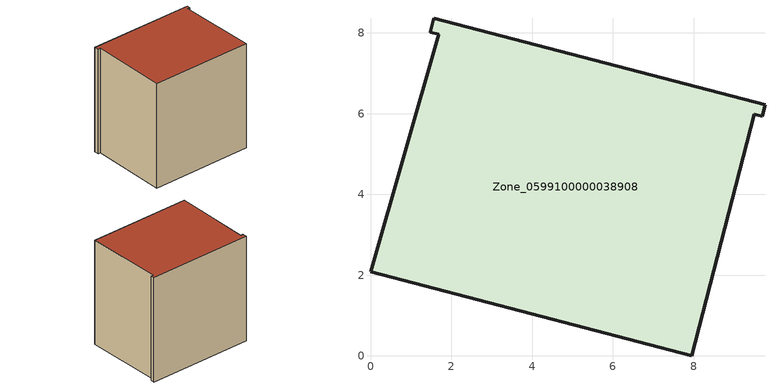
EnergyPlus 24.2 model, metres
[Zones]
Zone_0599100000038908
 floor ground (C_G): 9.77,6.22 9.7,5.94 9.51,5.99 7.95,0 0,2.09 1.69,7.97 1.48,8.02 1.57,8.37 z0
 wall outside (C_F): 7.95,0 9.51,5.99 9.7,5.94 9.77,6.22 1.57,8.37 1.48,8.02 1.69,7.97 0,2.09 7.95,0 z0:8.46
 roof outside (C_R): 9.77,6.22 1.57,8.37 1.48,8.02 1.69,7.97 0,2.09 7.95,0 9.51,5.99 9.7,5.94 z8.46
[BUILDING]
Pand.0599100000038908: North Axis=0; Terrain=City; Loads Convergence Tolerance Value=0.04; Temperature Convergence Tolerance Value=0.4; Solar Distribution=FullExterior; Maximum Number of Warmup Days=25; Minimum Number of Warmup Days=1
[Site:Location]
Rotterdam.The.Hague.AP_ZH_NLD Design_Conditions: Latitude=51.96; Longitude=4.45; Time Zone=1; Elevation=-4.5
[SITE:GROUNDTEMPERATURE:BUILDINGSURFACE]
18, 18, 18, 18, 18, 18, 18, 18, 18, 18, 18, 18
[MATERIAL] Thermal Absorptance=0.9; Solar Absorptance=0.7; Visible Absorptance=0.7
Name | Roughness | Thickness | Conductivity | Density | Specific Heat
G.TI.1946 | MediumSmooth | 0.15 | 1 | 540 | 1210
F.TI.1946 | Rough | 0.3 | 0.857143 | 1920 | 840
R.TI.1946 | MediumRough | 0.2 | 0.1 | 1500 | 1000
[CONSTRUCTION]
C_G: G.TI.1946
C_F: F.TI.1946
C_R: R.TI.1946
[ZONE]
Zone_0599100000038908: Type=1; Multiplier=1; Ceiling Height=Autocalculate; Volume=Autocalculate; Floor Area=autocalculate; Part of Total Floor Area=Yes
[ZONEINFILTRATION:DESIGNFLOWRATE]
Infil_Zone_0599100000038908: Zone or ZoneList or Space or SpaceList=Zone_0599100000038908; Schedule=AlwaysOn; Design Flow Rate Calculation Method=Flow/Area; Flow Rate per Floor Area=0.003; Constant Term Coefficient=1; Temperature Term Coefficient=0; Velocity Term Coefficient=0; Velocity Squared Term Coefficient=0
[HVACTEMPLATE:ZONE:IDEALLOADSAIRSYSTEM]
Zone_0599100000038908: Maximum Heating Supply Air Temperature=50; Minimum Cooling Supply Air Temperature=13; Maximum Heating Supply Air Humidity Ratio=0.0156; Minimum Cooling Supply Air Humidity Ratio=0.0077; Heating Limit=NoLimit; Cooling Limit=NoLimit; Dehumidification Control Type=ConstantSensibleHeatRatio; Cooling Sensible Heat Ratio=0.7; Dehumidification Setpoint=60; Humidification Control Type=None; Humidification Setpoint=30; Outdoor Air Method=None; Outdoor Air Flow Rate per Person=0.00944; Outdoor Air Flow Rate per Zone Floor Area=0; Outdoor Air Flow Rate per Zone=0; Demand Controlled Ventilation Type=None; Outdoor Air Economizer Type=NoEconomizer; Heat Recovery Type=None; Sensible Heat Recovery Effectiveness=0.7; Latent Heat Recovery Effectiveness=0.65
[ZONECONTROL:THERMOSTAT]
ThermostatControl_Zone_0599100000038908: Zone or ZoneList=Zone_0599100000038908; Control Type Schedule=DualSetpointControlType; Control 1=Thermostat_Zone_0599100000038908; Temperature Difference Between Cutout And Setpoint=0
[THERMOSTATSETPOINT:DUALSETPOINT]
Thermostat_Zone_0599100000038908: Heating Setpoint Temperature Schedule=HeatingSetpoint_Zone_0599100000038908; Cooling Setpoint Temperature Schedule=CoolingSetpoint_Zone_0599100000038908
[SCHEDULE:COMPACT]
HeatingSetpoint_Zone_0599100000038908: Through: 12/31, For: AllDays, Until: 24:00, 21
CoolingSetpoint_Zone_0599100000038908: Through: 12/31, For: AllDays, Until: 24:00, 24
DualSetpointControlType: Through: 12/31, For: AllDays, Until: 24:00, 4
AlwaysOn: Through: 12/31, For: AllDays, Until: 24:00, 1
